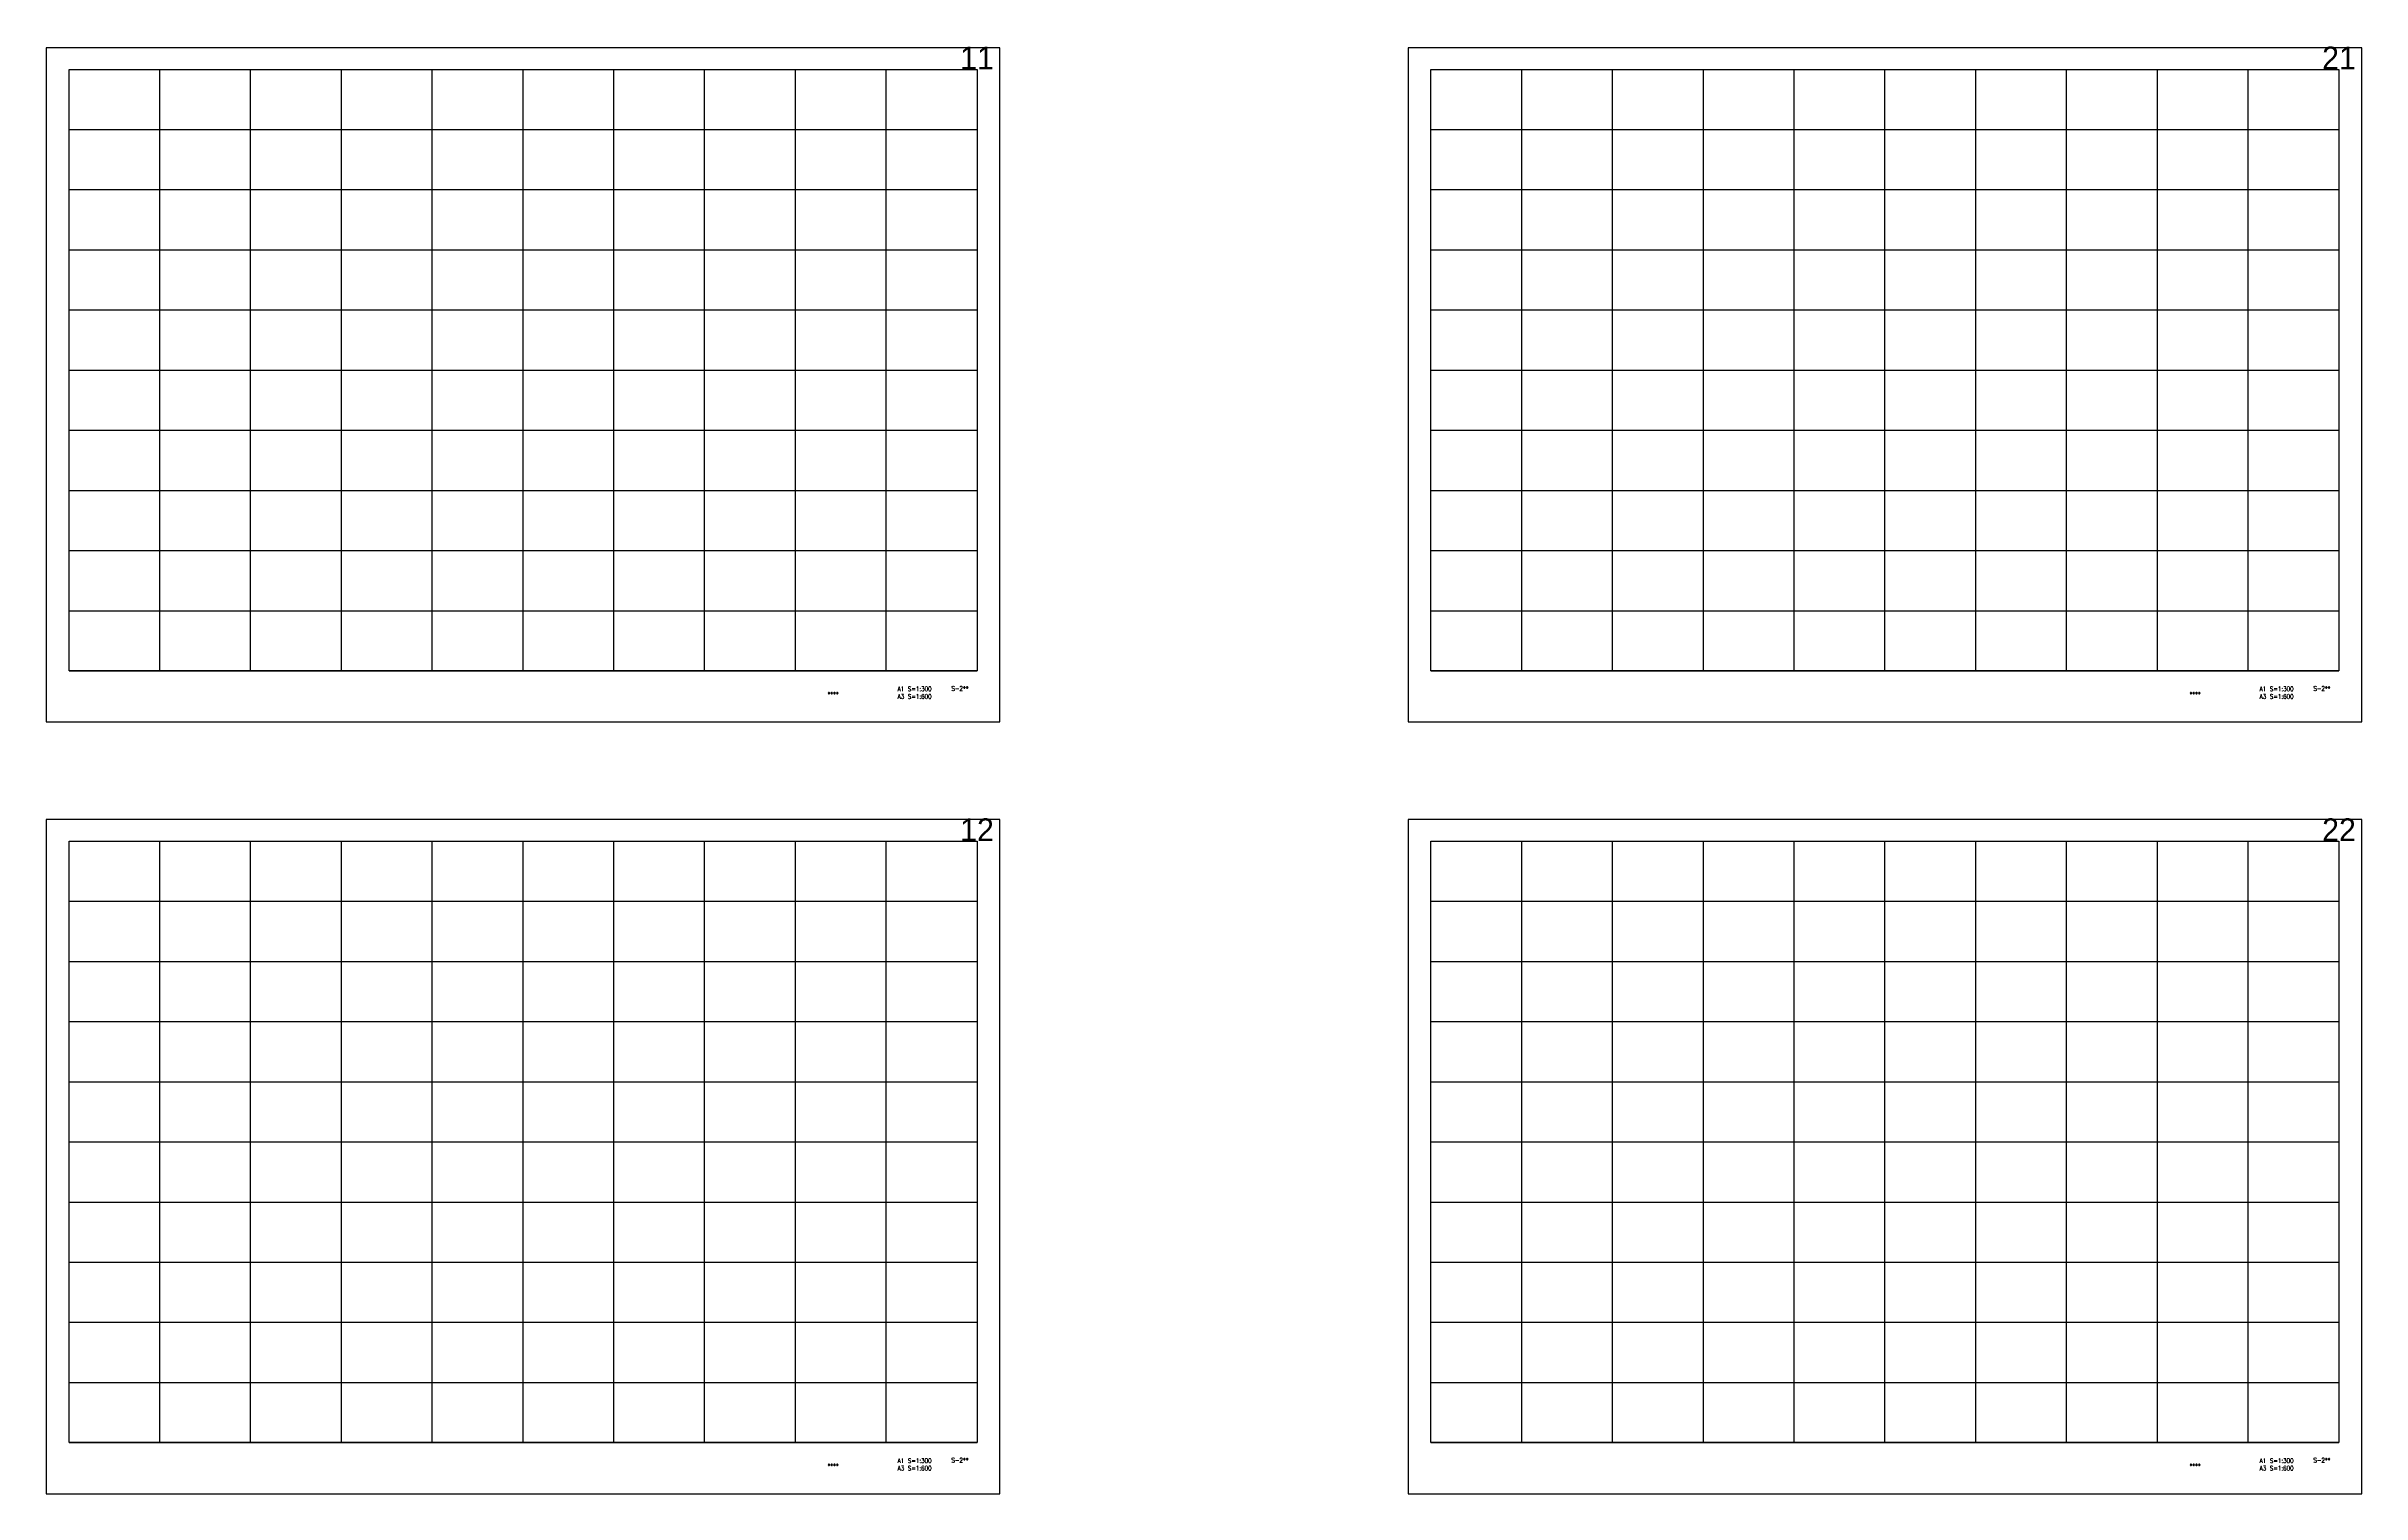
# Model space of a CAD drawing. Extents: x -230746 to 324000, y -671400 to 84185.
# Drawn here: x 120000 to 324000, y -127400 to 130 of the extents above; entities that cross this region are included whole.
import ezdxf
from ezdxf.enums import TextEntityAlignment as Align

# ---------------------------------------------------------------- set-up
doc = ezdxf.new("R2010")
doc.units = 0
doc.header["$MEASUREMENT"] = 0
doc.layers.add('99_レイアウト枠', color=251, linetype='CONTINUOUS', plot=False)
doc.layers.add('99_頁番号', color=6, linetype='CONTINUOUS')
doc.styles.add('DRACAD', font='txt', dxfattribs={"width": 0.85, "bigfont": 'extfont2'})
doc.styles.get("Standard").update_dxf_attribs({"font": 'Osaka.ttc'})

msp = doc.modelspace()

# ---------------------------------------------------------------- linework, layer by layer
at = {"layer": '99_レイアウト枠'}
for p, q in [((122000, -54900), (122000, -1900)), ((130000, -54900), (130000, -1900)), ((138000, -54900), (138000, -1900)), ((146000, -54900), (146000, -1900)), ((154000, -54900), (154000, -1900)), ((162000, -54900), (162000, -1900)), ((170000, -54900), (170000, -1900)), ((178000, -54900), (178000, -1900)), ((186000, -54900), (186000, -1900)), ((194000, -54900), (194000, -1900)), ((242000, -54900), (242000, -1900)), ((250000, -54900), (250000, -1900)), ((258000, -54900), (258000, -1900)), ((266000, -54900), (266000, -1900)), ((274000, -54900), (274000, -1900)), ((282000, -54900), (282000, -1900)), ((290000, -54900), (290000, -1900)), ((298000, -54900), (298000, -1900)), ((306000, -54900), (306000, -1900)), ((314000, -54900), (314000, -1900)), ((122000, -7200), (202000, -7200)), ((242000, -7200), (322000, -7200)), ((122000, -12500), (202000, -12500)), ((242000, -12500), (322000, -12500)), ((122000, -17800), (202000, -17800)), ((242000, -17800), (322000, -17800)), ((122000, -23100), (202000, -23100)), ((242000, -23100), (322000, -23100)), ((122000, -28400), (202000, -28400)), ((242000, -28400), (322000, -28400)), ((122000, -33700), (202000, -33700)), ((242000, -33700), (322000, -33700)), ((122000, -39000), (202000, -39000)), ((242000, -39000), (322000, -39000)), ((122000, -44300), (202000, -44300)), ((242000, -44300), (322000, -44300)), ((122000, -49600), (202000, -49600)), ((242000, -49600), (322000, -49600)), ((122000, -54900), (202000, -54900)), ((242000, -54900), (322000, -54900)), ((122000, -122900), (122000, -69900)), ((130000, -122900), (130000, -69900)), ((138000, -122900), (138000, -69900)), ((146000, -122900), (146000, -69900)), ((154000, -122900), (154000, -69900)), ((162000, -122900), (162000, -69900)), ((170000, -122900), (170000, -69900)), ((178000, -122900), (178000, -69900)), ((186000, -122900), (186000, -69900)), ((194000, -122900), (194000, -69900)), ((242000, -122900), (242000, -69900)), ((250000, -122900), (250000, -69900)), ((258000, -122900), (258000, -69900)), ((266000, -122900), (266000, -69900)), ((274000, -122900), (274000, -69900)), ((282000, -122900), (282000, -69900)), ((290000, -122900), (290000, -69900)), ((298000, -122900), (298000, -69900)), ((306000, -122900), (306000, -69900)), ((314000, -122900), (314000, -69900)), ((122000, -75200), (202000, -75200)), ((242000, -75200), (322000, -75200)), ((122000, -80500), (202000, -80500)), ((242000, -80500), (322000, -80500)), ((122000, -85800), (202000, -85800)), ((242000, -85800), (322000, -85800)), ((122000, -91100), (202000, -91100)), ((242000, -91100), (322000, -91100)), ((122000, -96400), (202000, -96400)), ((242000, -96400), (322000, -96400)), ((122000, -101700), (202000, -101700)), ((242000, -101700), (322000, -101700)), ((122000, -107000), (202000, -107000)), ((242000, -107000), (322000, -107000)), ((122000, -112300), (202000, -112300)), ((242000, -112300), (322000, -112300)), ((122000, -117600), (202000, -117600)), ((242000, -117600), (322000, -117600)), ((122000, -122900), (202000, -122900)), ((242000, -122900), (322000, -122900))]:
    msp.add_line(p, q, dxfattribs=at)
for points in [[(120000, -59400), (204000, -59400), (204000, 0), (120000, 0)], [(122000, -1900), (202000, -1900), (202000, -54900), (122000, -54900)], [(240000, -59400), (324000, -59400), (324000, 0), (240000, 0)], [(242000, -1900), (322000, -1900), (322000, -54900), (242000, -54900)], [(120000, -127400), (204000, -127400), (204000, -68000), (120000, -68000)], [(240000, -127400), (324000, -127400), (324000, -68000), (240000, -68000)], [(122000, -69900), (202000, -69900), (202000, -122900), (122000, -122900)], [(242000, -69900), (322000, -69900), (322000, -122900), (242000, -122900)]]:
    msp.add_lwpolyline(points, close=True, dxfattribs=at)

# ---------------------------------------------------------------- texts
for s, p in [('11', (202000, -1900)), ('21', (322000, -1900)), ('12', (202000, -69900)), ('22', (322000, -69900))]:
    msp.add_text(s, height=2000, dxfattribs=at).set_placement(p, align=Align.CENTER)
at = {"layer": '99_頁番号', "char_height": 400, "attachment_point": 5, "style": 'DRACAD'}
for s, insert in [('{  ****  }', (189000, -56950)), ('A1 S=1:300^JA3 S=1:600', (196500, -56824.3)), ('{S-2**}', (200500, -56450)), ('{  ****  }', (309000, -56950)), ('A1 S=1:300^JA3 S=1:600', (316500, -56824.3)), ('{S-2**}', (320500, -56450)), ('A1 S=1:300^JA3 S=1:600', (196500, -124824.3)), ('{S-2**}', (200500, -124450)), ('A1 S=1:300^JA3 S=1:600', (316500, -124824.3)), ('{S-2**}', (320500, -124450)), ('{  ****  }', (189000, -124950)), ('{  ****  }', (309000, -124950))]:
    msp.add_mtext(s, dxfattribs=dict(at, insert=insert))

doc.saveas('drawing.dxf')
